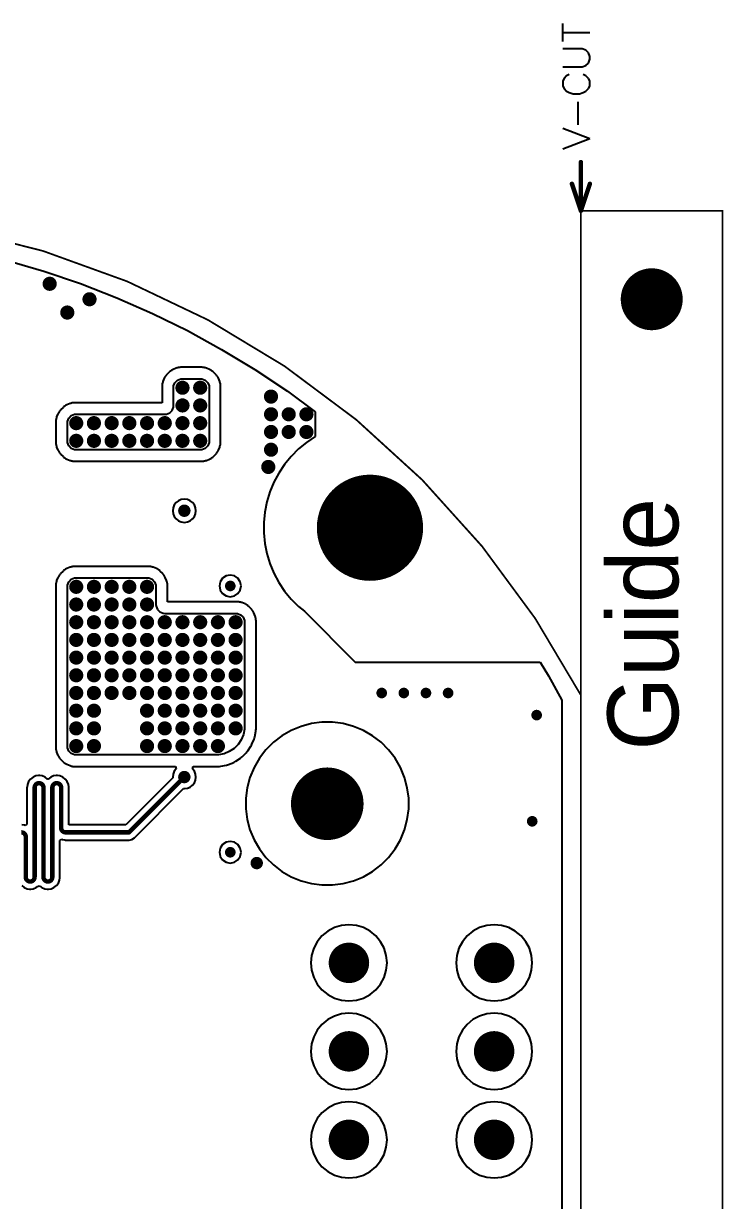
# Model space of a CAD drawing. Header units: millimetres. Extents: x 194 to 375, y 175 to 317.
# Drawn here: x 268 to 307.5, y 249.6 to 316.1 of the extents above; entities that cross this region are included whole.
import ezdxf

# ---------------------------------------------------------------- set-up
doc = ezdxf.new("R2010")
doc.units = ezdxf.units.MM
doc.layers.add('Mechanical20', color=56, linetype='Continuous')
doc.layers.add('MidLayer1', color=16, linetype='Continuous')

# ---------------------------------------------------------------- blocks, each defined once
blk = doc.blocks.new('DG271V_5_0_03P_58')
at = {"layer": 'MidLayer1', "const_width": 1.143}
for points in [[(-5.572, 4.1, 1), (-4.429, 4.1, 1)], [(-0.572, 4.1, 1), (0.571, 4.1, 1)], [(4.429, 4.1, 1), (5.572, 4.1, 1)], [(-5.572, -4.1, 1), (-4.429, -4.1, 1)], [(-0.572, -4.1, 1), (0.571, -4.1, 1)], [(4.429, -4.1, 1), (5.572, -4.1, 1)]]:
    blk.add_lwpolyline(points, format="xyb", close=True, dxfattribs=at)
blk = doc.blocks.new('SMTSOB_M3_2_BOT_B_160')
at = {"layer": 'MidLayer1', "const_width": 2.05}
blk.add_lwpolyline([(-1.025, 0.008, 1), (1.025, 0.008, 1)], format="xyb", close=True, dxfattribs=at)
blk = doc.blocks.new('MH_3_5MM_173')
at = {"layer": 'MidLayer1', "const_width": 3}
blk.add_lwpolyline([(-1.5, 0, 1), (1.5, 0, 1)], format="xyb", close=True, dxfattribs=at)

msp = doc.modelspace()

# ---------------------------------------------------------------- linework, layer by layer
at = {"layer": 'Mechanical20'}
for p, q in [((298.476, 315.066), (298.476, 316.081)), ((298.476, 315.574), (300, 315.574)), ((299.565, 314.645), (298.476, 314.645)), ((299.782, 314.572), (299.565, 314.645)), ((299.927, 314.427), (299.782, 314.572)), ((300, 314.21), (299.927, 314.427)), ((299.927, 313.847), (300, 314.064)), ((300, 314.064), (300, 314.21)), ((298.476, 313.629), (299.565, 313.629)), ((299.565, 313.629), (299.782, 313.702)), ((299.782, 313.702), (299.927, 313.847)), ((298.549, 312.983), (298.476, 312.838)), ((298.476, 312.838), (298.476, 312.548)), ((298.694, 313.128), (298.549, 312.983)), ((298.839, 313.201), (298.694, 313.128)), ((299.782, 313.128), (299.637, 313.201)), ((299.927, 312.983), (299.782, 313.128)), ((300, 312.838), (299.927, 312.983)), ((300, 312.548), (300, 312.838)), ((298.476, 312.548), (298.549, 312.403)), ((298.549, 312.403), (298.694, 312.258)), ((298.694, 312.258), (298.839, 312.185)), ((298.839, 312.185), (299.057, 312.113)), ((299.057, 312.113), (299.42, 312.113)), ((299.42, 312.113), (299.637, 312.185)), ((299.637, 312.185), (299.782, 312.258)), ((299.782, 312.258), (299.927, 312.403)), ((299.927, 312.403), (300, 312.548)), ((299.347, 310.357), (299.347, 311.663)), ((298.476, 310.161), (300, 309.58)), ((298.476, 309), (300, 309.58))]:
    msp.add_line(p, q, dxfattribs=at)
for points, const_width in [([(299.5, 307.25), (299.5, 308.25)], 0.254), ([(299.5, 305.5), (299.5, 307.25)], 0.254), ([(298.992, 307.024), (299.5, 305.5)], 0.254), ([(299.5, 305.5), (300.008, 307.024)], 0.254), ([(299.5, 206.5), (299.5, 305.5)], 0.1), ([(299.5, 305.5), (307.5, 305.5)], 0.1), ([(307.5, 206.5), (307.5, 305.5)], 0.1), ([(299.5, 229.875), (299.5, 278.125)], 0.1)]:
    msp.add_lwpolyline(points, dxfattribs=dict(at, const_width=const_width))
for points, const_width in [([(299.437, 308.25, 1), (299.564, 308.25, 1)], 0.127), ([(299.437, 307.25, 1), (299.564, 307.25, 1)], 0.127), ([(299.437, 307.25, 1), (299.564, 307.25, 1)], 0.127), ([(298.929, 307.024, 1), (299.056, 307.024, 1)], 0.127), ([(299.945, 307.024, 1), (300.072, 307.024, 1)], 0.127), ([(299.437, 305.5, 1), (299.564, 305.5, 1)], 0.127), ([(299.437, 305.5, 1), (299.564, 305.5, 1)], 0.127), ([(299.437, 305.5, 1), (299.564, 305.5, 1)], 0.127), ([(299.475, 305.5, 1), (299.525, 305.5, 1)], 0.05), ([(299.475, 305.5, 1), (299.525, 305.5, 1)], 0.05), ([(307.475, 305.5, 1), (307.525, 305.5, 1)], 0.05), ([(307.475, 305.5, 1), (307.525, 305.5, 1)], 0.05), ([(299.475, 278.125, 1), (299.525, 278.125, 1)], 0.05), ([(299.475, 278.125, 1), (299.525, 278.125, 1)], 0.05)]:
    msp.add_lwpolyline(points, format="xyb", close=True, dxfattribs=dict(at, const_width=const_width))
at = {"layer": 'Mechanical20', "const_width": 0.1}
msp.add_lwpolyline([(206.5, 273.9, -0.633005), (299.5, 278.125)], format="xyb", dxfattribs=at)
at = {"layer": 'MidLayer1'}
for p, q in [((267.051, 302.706), (269.163, 302.09)), ((269.163, 302.09), (271.246, 301.383)), ((271.246, 301.383), (273.296, 300.586)), ((273.296, 300.586), (275.31, 299.7)), ((275.31, 299.7), (277.283, 298.727)), ((277.283, 298.727), (279.212, 297.669)), ((279.212, 297.669), (281.093, 296.527)), ((276.731, 296.633), (276.691, 296.617)), ((276.773, 296.639), (276.731, 296.633)), ((276.815, 296.65), (276.773, 296.639)), ((276.858, 296.65), (276.815, 296.65)), ((276.901, 296.656), (276.858, 296.65)), ((278.099, 296.656), (276.901, 296.656)), ((278.142, 296.65), (278.099, 296.656)), ((278.185, 296.65), (278.142, 296.65)), ((278.227, 296.639), (278.185, 296.65)), ((278.269, 296.633), (278.227, 296.639)), ((278.309, 296.617), (278.269, 296.633)), ((275.97, 296.034), (275.894, 295.85)), ((275.992, 296.071), (275.97, 296.034)), ((276.008, 296.111), (275.992, 296.071)), ((276.034, 296.145), (276.008, 296.111)), ((276.056, 296.182), (276.034, 296.145)), ((276.086, 296.213), (276.056, 296.182)), ((276.113, 296.247), (276.086, 296.213)), ((276.253, 296.387), (276.113, 296.247)), ((276.287, 296.414), (276.253, 296.387)), ((276.318, 296.444), (276.287, 296.414)), ((276.355, 296.465), (276.318, 296.444)), ((276.389, 296.492), (276.355, 296.465)), ((276.429, 296.508), (276.389, 296.492)), ((276.466, 296.53), (276.429, 296.508)), ((276.65, 296.606), (276.466, 296.53)), ((276.691, 296.617), (276.65, 296.606)), ((276.717, 295.924), (276.901, 296)), ((276.901, 296), (277, 296)), ((277, 296), (277, 296)), ((277, 296), (278, 296)), ((278, 296), (278.099, 296)), ((278.099, 296), (278.283, 295.924)), ((278.35, 296.606), (278.309, 296.617)), ((278.534, 296.53), (278.35, 296.606)), ((278.571, 296.508), (278.534, 296.53)), ((278.611, 296.492), (278.571, 296.508)), ((278.645, 296.465), (278.611, 296.492)), ((278.682, 296.444), (278.645, 296.465)), ((278.713, 296.414), (278.682, 296.444)), ((278.747, 296.387), (278.713, 296.414)), ((278.887, 296.247), (278.747, 296.387)), ((278.914, 296.213), (278.887, 296.247)), ((278.944, 296.182), (278.914, 296.213)), ((278.965, 296.145), (278.944, 296.182)), ((278.992, 296.111), (278.965, 296.145)), ((279.008, 296.071), (278.992, 296.111)), ((279.03, 296.034), (279.008, 296.071)), ((279.106, 295.85), (279.03, 296.034)), ((281.093, 296.527), (282.922, 295.305)), ((275.85, 295.642), (275.844, 295.599)), ((275.844, 295.599), (275.844, 294.656)), ((275.861, 295.727), (275.85, 295.685)), ((275.85, 295.685), (275.85, 295.642)), ((275.867, 295.769), (275.861, 295.727)), ((275.883, 295.809), (275.867, 295.769)), ((275.894, 295.85), (275.883, 295.809)), ((276.5, 295.599), (276.576, 295.783)), ((276.5, 295.5), (276.5, 295.599)), ((276.5, 294.5), (276.5, 295.5)), ((276.576, 295.783), (276.717, 295.924)), ((278.283, 295.924), (278.424, 295.783)), ((278.424, 295.783), (278.5, 295.599)), ((278.5, 295.599), (278.5, 295.5)), ((278.5, 295.5), (278.5, 295.5)), ((278.5, 295.5), (278.5, 292.5)), ((279.117, 295.809), (279.106, 295.85)), ((279.133, 295.769), (279.117, 295.809)), ((279.139, 295.727), (279.133, 295.769)), ((279.15, 295.685), (279.139, 295.727)), ((279.15, 295.642), (279.15, 295.685)), ((279.156, 295.599), (279.15, 295.642)), ((279.156, 292.401), (279.156, 295.599)), ((282.922, 295.305), (284.5, 294.148)), ((270.731, 294.633), (270.691, 294.617)), ((270.773, 294.639), (270.731, 294.633)), ((270.815, 294.65), (270.773, 294.639)), ((270.858, 294.65), (270.815, 294.65)), ((270.901, 294.656), (270.858, 294.65)), ((275.844, 294.656), (270.901, 294.656)), ((269.97, 294.034), (269.894, 293.85)), ((269.992, 294.071), (269.97, 294.034)), ((270.008, 294.111), (269.992, 294.071)), ((270.034, 294.145), (270.008, 294.111)), ((270.056, 294.182), (270.034, 294.145)), ((270.086, 294.213), (270.056, 294.182)), ((270.113, 294.247), (270.086, 294.213)), ((270.253, 294.387), (270.113, 294.247)), ((270.287, 294.414), (270.253, 294.387)), ((270.318, 294.444), (270.287, 294.414)), ((270.355, 294.465), (270.318, 294.444)), ((270.389, 294.492), (270.355, 294.465)), ((270.429, 294.508), (270.389, 294.492)), ((270.466, 294.53), (270.429, 294.508)), ((270.65, 294.606), (270.466, 294.53)), ((270.691, 294.617), (270.65, 294.606)), ((270.717, 293.924), (270.901, 294)), ((270.901, 294), (271, 294)), ((271, 294), (271, 294)), ((271, 294), (276, 294)), ((276, 294), (276.098, 294.01)), ((276.098, 294.01), (276.278, 294.084)), ((276.278, 294.084), (276.416, 294.222)), ((276.416, 294.222), (276.49, 294.402)), ((276.49, 294.402), (276.5, 294.5)), ((276.5, 294.5), (276.5, 294.5)), ((284.5, 294.148), (284.5, 292.741)), ((269.85, 293.642), (269.844, 293.599)), ((269.844, 293.599), (269.844, 292.401)), ((269.861, 293.727), (269.85, 293.685)), ((269.85, 293.685), (269.85, 293.642)), ((269.867, 293.769), (269.861, 293.727)), ((269.883, 293.809), (269.867, 293.769)), ((269.894, 293.85), (269.883, 293.809)), ((270.5, 293.599), (270.576, 293.783)), ((270.5, 293.5), (270.5, 293.599)), ((270.5, 292.5), (270.5, 293.5)), ((270.576, 293.783), (270.717, 293.924)), ((284.5, 292.741), (284.009, 292.413)), ((284.5, 292.741), (284.5, 292.741)), ((269.844, 292.401), (269.85, 292.358)), ((269.85, 292.358), (269.85, 292.315)), ((269.85, 292.315), (269.861, 292.273)), ((269.861, 292.273), (269.867, 292.231)), ((269.867, 292.231), (269.883, 292.191)), ((269.883, 292.191), (269.894, 292.15)), ((269.894, 292.15), (269.97, 291.966)), ((270.5, 292.401), (270.5, 292.5)), ((270.5, 292.5), (270.5, 292.5)), ((270.576, 292.217), (270.5, 292.401)), ((270.717, 292.076), (270.576, 292.217)), ((270.901, 292), (270.717, 292.076)), ((271, 292), (270.901, 292)), ((278, 292), (271, 292)), ((278.099, 292), (278, 292)), ((278, 292), (278, 292)), ((278.283, 292.076), (278.099, 292)), ((278.424, 292.217), (278.283, 292.076)), ((278.5, 292.401), (278.424, 292.217)), ((278.5, 292.5), (278.5, 292.401)), ((279.03, 291.966), (279.106, 292.15)), ((279.106, 292.15), (279.117, 292.191)), ((279.117, 292.191), (279.133, 292.231)), ((279.133, 292.231), (279.139, 292.273)), ((279.139, 292.273), (279.15, 292.315)), ((279.15, 292.358), (279.156, 292.401)), ((279.15, 292.315), (279.15, 292.358)), ((283.554, 292.039), (283.137, 291.622)), ((284.009, 292.413), (283.554, 292.039)), ((269.97, 291.966), (269.992, 291.929)), ((269.992, 291.929), (270.008, 291.889)), ((270.008, 291.889), (270.034, 291.855)), ((270.034, 291.855), (270.056, 291.818)), ((270.056, 291.818), (270.086, 291.787)), ((270.086, 291.787), (270.113, 291.753)), ((270.113, 291.753), (270.253, 291.613)), ((270.253, 291.613), (270.287, 291.586)), ((270.287, 291.586), (270.318, 291.556)), ((270.318, 291.556), (270.355, 291.534)), ((270.355, 291.534), (270.389, 291.508)), ((270.389, 291.508), (270.429, 291.492)), ((270.429, 291.492), (270.466, 291.47)), ((270.466, 291.47), (270.65, 291.394)), ((270.65, 291.394), (270.691, 291.383)), ((270.691, 291.383), (270.731, 291.367)), ((270.731, 291.367), (270.773, 291.361)), ((270.773, 291.361), (270.815, 291.35)), ((270.815, 291.35), (270.858, 291.35)), ((270.858, 291.35), (270.901, 291.344)), ((270.901, 291.344), (278.099, 291.344)), ((278.099, 291.344), (278.142, 291.35)), ((278.142, 291.35), (278.185, 291.35)), ((278.185, 291.35), (278.227, 291.361)), ((278.227, 291.361), (278.269, 291.367)), ((278.269, 291.367), (278.309, 291.383)), ((278.309, 291.383), (278.35, 291.394)), ((278.35, 291.394), (278.534, 291.47)), ((278.534, 291.47), (278.571, 291.492)), ((278.571, 291.492), (278.611, 291.508)), ((278.611, 291.508), (278.645, 291.534)), ((278.645, 291.534), (278.682, 291.556)), ((278.682, 291.556), (278.713, 291.586)), ((278.713, 291.586), (278.747, 291.613)), ((278.747, 291.613), (278.887, 291.753)), ((278.887, 291.753), (278.914, 291.787)), ((278.914, 291.787), (278.944, 291.818)), ((278.944, 291.818), (278.965, 291.855)), ((278.965, 291.855), (278.992, 291.889)), ((278.992, 291.889), (279.008, 291.929)), ((279.008, 291.929), (279.03, 291.966)), ((283.137, 291.622), (282.763, 291.167)), ((282.435, 290.676), (282.158, 290.156)), ((282.763, 291.167), (282.435, 290.676)), ((282.158, 290.156), (281.932, 289.612)), ((281.932, 289.612), (281.761, 289.048)), ((276.472, 288.72), (276.449, 288.55)), ((276.537, 288.878), (276.472, 288.72)), ((276.641, 289.014), (276.537, 288.878)), ((276.777, 289.118), (276.641, 289.014)), ((276.935, 289.183), (276.777, 289.118)), ((277.105, 289.206), (276.935, 289.183)), ((277.275, 289.183), (277.105, 289.206)), ((277.433, 289.118), (277.275, 289.183)), ((277.569, 289.014), (277.433, 289.118)), ((277.673, 288.878), (277.569, 289.014)), ((277.738, 288.72), (277.673, 288.878)), ((277.761, 288.55), (277.738, 288.72)), ((281.761, 289.048), (281.646, 288.469)), ((276.449, 288.55), (276.472, 288.38)), ((276.472, 288.38), (276.537, 288.222)), ((276.537, 288.222), (276.641, 288.086)), ((276.641, 288.086), (276.777, 287.982)), ((276.777, 287.982), (276.935, 287.917)), ((277.275, 287.917), (277.433, 287.982)), ((277.433, 287.982), (277.569, 288.086)), ((277.569, 288.086), (277.673, 288.222)), ((277.673, 288.222), (277.738, 288.38)), ((277.738, 288.38), (277.761, 288.55)), ((281.646, 288.469), (281.588, 287.883)), ((276.935, 287.917), (277.105, 287.894)), ((277.105, 287.894), (277.275, 287.917)), ((281.588, 287.883), (281.588, 287.293)), ((281.588, 287.293), (281.646, 286.707)), ((281.646, 286.707), (281.761, 286.128)), ((281.761, 286.128), (281.932, 285.564)), ((270.65, 285.356), (270.466, 285.28)), ((270.691, 285.367), (270.65, 285.356)), ((270.731, 285.383), (270.691, 285.367)), ((270.773, 285.389), (270.731, 285.383)), ((270.815, 285.4), (270.773, 285.389)), ((270.858, 285.4), (270.815, 285.4)), ((270.901, 285.406), (270.858, 285.4)), ((271, 285.406), (270.901, 285.406)), ((275, 285.406), (271, 285.406)), ((271, 285.406), (271, 285.406)), ((275.099, 285.406), (275, 285.406)), ((275.142, 285.4), (275.099, 285.406)), ((275.185, 285.4), (275.142, 285.4)), ((275.227, 285.389), (275.185, 285.4)), ((275.269, 285.383), (275.227, 285.389)), ((275.309, 285.367), (275.269, 285.383)), ((275.35, 285.356), (275.309, 285.367)), ((275.534, 285.28), (275.35, 285.356)), ((281.932, 285.564), (282.158, 285.02)), ((269.97, 284.784), (269.894, 284.6)), ((269.992, 284.821), (269.97, 284.784)), ((270.008, 284.861), (269.992, 284.821)), ((270.034, 284.895), (270.008, 284.861)), ((270.056, 284.932), (270.034, 284.895)), ((270.086, 284.963), (270.056, 284.932)), ((270.113, 284.997), (270.086, 284.963)), ((270.253, 285.137), (270.113, 284.997)), ((270.287, 285.164), (270.253, 285.137)), ((270.318, 285.194), (270.287, 285.164)), ((270.355, 285.215), (270.318, 285.194)), ((270.389, 285.242), (270.355, 285.215)), ((270.429, 285.258), (270.389, 285.242)), ((270.466, 285.28), (270.429, 285.258)), ((270.576, 284.533), (270.717, 284.674)), ((270.717, 284.674), (270.901, 284.75)), ((270.901, 284.75), (271, 284.75)), ((271, 284.75), (271, 284.75)), ((271, 284.75), (275, 284.75)), ((275, 284.75), (275.099, 284.75)), ((275.099, 284.75), (275.283, 284.674)), ((275.283, 284.674), (275.424, 284.533)), ((275.571, 285.258), (275.534, 285.28)), ((275.611, 285.242), (275.571, 285.258)), ((275.645, 285.215), (275.611, 285.242)), ((275.682, 285.194), (275.645, 285.215)), ((275.713, 285.164), (275.682, 285.194)), ((275.747, 285.137), (275.713, 285.164)), ((275.887, 284.997), (275.747, 285.137)), ((275.914, 284.963), (275.887, 284.997)), ((275.944, 284.932), (275.914, 284.963)), ((275.965, 284.895), (275.944, 284.932)), ((275.992, 284.861), (275.965, 284.895)), ((276.008, 284.821), (275.992, 284.861)), ((276.03, 284.784), (276.008, 284.821)), ((276.106, 284.6), (276.03, 284.784)), ((279.267, 284.733), (279.135, 284.534)), ((279.466, 284.865), (279.267, 284.733)), ((279.7, 284.912), (279.466, 284.865)), ((279.934, 284.865), (279.7, 284.912)), ((280.133, 284.733), (279.934, 284.865)), ((280.265, 284.534), (280.133, 284.733)), ((282.158, 285.02), (282.435, 284.5)), ((269.85, 284.392), (269.844, 284.349)), ((269.844, 284.349), (269.844, 284.25)), ((269.844, 284.25), (269.844, 275.25)), ((269.861, 284.477), (269.85, 284.435)), ((269.85, 284.435), (269.85, 284.392)), ((269.867, 284.519), (269.861, 284.477)), ((269.883, 284.559), (269.867, 284.519)), ((269.894, 284.6), (269.883, 284.559)), ((270.5, 284.349), (270.576, 284.533)), ((270.5, 284.25), (270.5, 284.349)), ((270.5, 275.25), (270.5, 284.25)), ((275.424, 284.533), (275.5, 284.349)), ((275.5, 284.349), (275.5, 284.25)), ((275.5, 284.25), (275.5, 284.25)), ((275.5, 284.25), (275.5, 283.25)), ((276.117, 284.559), (276.106, 284.6)), ((276.133, 284.519), (276.117, 284.559)), ((276.139, 284.477), (276.133, 284.519)), ((276.15, 284.435), (276.139, 284.477)), ((276.15, 284.392), (276.15, 284.435)), ((276.156, 284.349), (276.15, 284.392)), ((276.156, 284.25), (276.156, 284.349)), ((276.156, 283.406), (276.156, 284.25)), ((276.156, 284.25), (276.156, 284.25)), ((279.135, 284.534), (279.088, 284.3)), ((279.088, 284.3), (279.135, 284.066)), ((279.135, 284.066), (279.267, 283.867)), ((280.133, 283.867), (280.265, 284.066)), ((280.312, 284.3), (280.265, 284.534)), ((280.265, 284.066), (280.312, 284.3)), ((282.435, 284.5), (282.763, 284.009)), ((282.763, 284.009), (283.137, 283.554)), ((280, 283.406), (276.156, 283.406)), ((279.267, 283.867), (279.466, 283.735)), ((279.466, 283.735), (279.7, 283.688)), ((279.7, 283.688), (279.934, 283.735)), ((279.934, 283.735), (280.133, 283.867)), ((280.099, 283.406), (280, 283.406)), ((280.142, 283.4), (280.099, 283.406)), ((280.185, 283.4), (280.142, 283.4)), ((280.227, 283.389), (280.185, 283.4)), ((280.269, 283.383), (280.227, 283.389)), ((280.309, 283.367), (280.269, 283.383)), ((280.35, 283.356), (280.309, 283.367)), ((280.534, 283.28), (280.35, 283.356)), ((283.137, 283.554), (283.554, 283.137)), ((275.5, 283.25), (275.51, 283.152)), ((275.51, 283.152), (275.584, 282.972)), ((275.584, 282.972), (275.722, 282.834)), ((275.722, 282.834), (275.902, 282.76)), ((275.902, 282.76), (276, 282.75)), ((276, 282.75), (276, 282.75)), ((276, 282.75), (280, 282.75)), ((280, 282.75), (280.099, 282.75)), ((280.099, 282.75), (280.283, 282.674)), ((280.283, 282.674), (280.424, 282.533)), ((280.571, 283.258), (280.534, 283.28)), ((280.611, 283.242), (280.571, 283.258)), ((280.645, 283.215), (280.611, 283.242)), ((280.682, 283.194), (280.645, 283.215)), ((280.713, 283.164), (280.682, 283.194)), ((280.747, 283.137), (280.713, 283.164)), ((280.887, 282.997), (280.747, 283.137)), ((280.914, 282.963), (280.887, 282.997)), ((280.944, 282.932), (280.914, 282.963)), ((280.965, 282.895), (280.944, 282.932)), ((280.992, 282.861), (280.965, 282.895)), ((281.008, 282.821), (280.992, 282.861)), ((281.03, 282.784), (281.008, 282.821)), ((281.106, 282.6), (281.03, 282.784)), ((283.554, 283.137), (283.885, 282.865)), ((283.885, 282.865), (286.75, 280)), ((280.424, 282.533), (280.5, 282.349)), ((280.5, 282.349), (280.5, 282.25)), ((280.5, 282.25), (280.5, 282.25)), ((280.5, 282.25), (280.5, 276.375)), ((281.117, 282.559), (281.106, 282.6)), ((281.133, 282.519), (281.117, 282.559)), ((281.139, 282.477), (281.133, 282.519)), ((281.15, 282.435), (281.139, 282.477)), ((281.15, 282.392), (281.15, 282.435)), ((281.156, 282.349), (281.15, 282.392)), ((281.156, 282.25), (281.156, 282.349)), ((281.156, 276.375), (281.156, 282.25)), ((281.156, 282.25), (281.156, 282.25)), ((286.75, 280), (297.191, 280)), ((297.191, 280), (297.669, 279.212)), ((297.669, 279.212), (298.416, 277.851)), ((298.416, 277.851), (298.416, 230.149)), ((280.5, 276.215), (280.438, 275.901)), ((280.5, 276.375), (280.5, 276.215)), ((281.081, 275.773), (281.143, 276.087)), ((281.143, 276.087), (281.147, 276.151)), ((281.147, 276.151), (281.156, 276.215)), ((281.156, 276.215), (281.156, 276.375)), ((283.138, 276.135), (282.616, 275.833)), ((283.695, 276.365), (283.138, 276.135)), ((284.278, 276.521), (283.695, 276.365)), ((284.875, 276.6), (284.278, 276.521)), ((285.478, 276.6), (284.875, 276.6)), ((286.076, 276.521), (285.478, 276.6)), ((286.659, 276.365), (286.076, 276.521)), ((287.216, 276.135), (286.659, 276.365)), ((287.738, 275.833), (287.216, 276.135)), ((280.315, 275.605), (280.137, 275.339)), ((280.438, 275.901), (280.315, 275.605)), ((280.889, 275.299), (280.921, 275.354)), ((280.921, 275.354), (281.043, 275.65)), ((281.043, 275.65), (281.06, 275.712)), ((281.06, 275.712), (281.081, 275.773)), ((282.137, 275.466), (281.711, 275.04)), ((282.616, 275.833), (282.137, 275.466)), ((288.216, 275.466), (287.738, 275.833)), ((288.643, 275.04), (288.216, 275.466)), ((269.844, 275.25), (269.844, 275.25)), ((269.844, 275.25), (269.844, 275.151)), ((269.844, 275.151), (269.85, 275.108)), ((269.85, 275.108), (269.85, 275.065)), ((269.85, 275.065), (269.861, 275.023)), ((269.861, 275.023), (269.867, 274.981)), ((269.867, 274.981), (269.883, 274.941)), ((269.883, 274.941), (269.894, 274.9)), ((269.894, 274.9), (269.97, 274.716)), ((269.97, 274.716), (269.992, 274.679)), ((270.5, 275.151), (270.5, 275.25)), ((270.5, 275.25), (270.5, 275.25)), ((270.576, 274.967), (270.5, 275.151)), ((270.717, 274.826), (270.576, 274.967)), ((270.901, 274.75), (270.717, 274.826)), ((271, 274.75), (270.901, 274.75)), ((278.875, 274.75), (271, 274.75)), ((279.035, 274.75), (278.875, 274.75)), ((278.875, 274.75), (278.875, 274.75)), ((279.349, 274.812), (279.035, 274.75)), ((279.645, 274.935), (279.349, 274.812)), ((279.911, 275.113), (279.645, 274.935)), ((280.137, 275.339), (279.911, 275.113)), ((280.374, 274.649), (280.601, 274.876)), ((280.601, 274.876), (280.64, 274.927)), ((280.64, 274.927), (280.682, 274.975)), ((280.682, 274.975), (280.86, 275.241)), ((280.86, 275.241), (280.889, 275.299)), ((281.711, 275.04), (281.344, 274.561)), ((289.01, 274.561), (288.643, 275.04)), ((269.992, 274.679), (270.008, 274.639)), ((270.008, 274.639), (270.034, 274.605)), ((270.034, 274.605), (270.056, 274.568)), ((270.056, 274.568), (270.086, 274.537)), ((270.086, 274.537), (270.113, 274.503)), ((270.113, 274.503), (270.253, 274.363)), ((270.253, 274.363), (270.287, 274.336)), ((270.287, 274.336), (270.318, 274.306)), ((270.318, 274.306), (270.355, 274.285)), ((270.355, 274.285), (270.389, 274.258)), ((270.389, 274.258), (270.429, 274.242)), ((270.429, 274.242), (270.466, 274.22)), ((270.466, 274.22), (270.65, 274.144)), ((270.65, 274.144), (270.691, 274.133)), ((270.691, 274.133), (270.731, 274.117)), ((270.731, 274.117), (270.773, 274.111)), ((270.773, 274.111), (270.815, 274.1)), ((270.815, 274.1), (270.858, 274.1)), ((270.858, 274.1), (270.901, 274.094)), ((270.901, 274.094), (271, 274.094)), ((271, 274.094), (276.603, 274.094)), ((276.603, 274.094), (276.646, 273.967)), ((277.564, 273.967), (277.607, 274.094)), ((277.607, 274.094), (278.875, 274.094)), ((278.875, 274.094), (278.875, 274.094)), ((278.875, 274.094), (279.035, 274.094)), ((279.035, 274.094), (279.099, 274.103)), ((279.099, 274.103), (279.163, 274.107)), ((279.163, 274.107), (279.477, 274.169)), ((279.477, 274.169), (279.538, 274.19)), ((279.538, 274.19), (279.6, 274.207)), ((279.6, 274.207), (279.896, 274.329)), ((279.896, 274.329), (279.951, 274.361)), ((279.951, 274.361), (280.009, 274.39)), ((280.009, 274.39), (280.275, 274.568)), ((280.275, 274.568), (280.323, 274.61)), ((280.323, 274.61), (280.374, 274.649)), ((281.042, 274.039), (280.812, 273.482)), ((281.344, 274.561), (281.042, 274.039)), ((289.311, 274.039), (289.01, 274.561)), ((289.542, 273.482), (289.311, 274.039)), ((268.419, 273.385), (268.31, 273.244)), ((268.56, 273.493), (268.419, 273.385)), ((268.724, 273.561), (268.56, 273.493)), ((268.863, 273.579), (268.724, 273.561)), ((268.9, 273.587), (268.863, 273.579)), ((268.937, 273.579), (268.9, 273.587)), ((269.076, 273.561), (268.937, 273.579)), ((269.24, 273.493), (269.076, 273.561)), ((269.381, 273.385), (269.24, 273.493)), ((269.419, 273.385), (269.381, 273.385)), ((269.56, 273.493), (269.419, 273.385)), ((269.724, 273.561), (269.56, 273.493)), ((269.863, 273.579), (269.724, 273.561)), ((269.9, 273.587), (269.863, 273.579)), ((269.937, 273.579), (269.9, 273.587)), ((270.076, 273.561), (269.937, 273.579)), ((270.24, 273.493), (270.076, 273.561)), ((270.381, 273.385), (270.24, 273.493)), ((270.49, 273.244), (270.381, 273.385)), ((276.454, 273.462), (273.801, 270.808)), ((276.472, 273.67), (276.449, 273.5)), ((276.449, 273.5), (276.454, 273.462)), ((276.537, 273.828), (276.472, 273.67)), ((276.641, 273.964), (276.537, 273.828)), ((276.646, 273.967), (276.641, 273.964)), ((277.569, 273.964), (277.564, 273.967)), ((277.673, 273.828), (277.569, 273.964)), ((277.738, 273.67), (277.673, 273.828)), ((277.761, 273.5), (277.738, 273.67)), ((277.738, 273.33), (277.761, 273.5)), ((280.812, 273.482), (280.656, 272.899)), ((289.698, 272.899), (289.542, 273.482)), ((268.224, 272.941), (268.217, 272.904)), ((268.217, 272.904), (268.217, 270.839)), ((268.242, 273.08), (268.224, 272.941)), ((268.31, 273.244), (268.242, 273.08)), ((270.558, 273.08), (270.49, 273.244)), ((270.576, 272.941), (270.558, 273.08)), ((270.583, 272.904), (270.576, 272.941)), ((270.583, 270.808), (270.583, 272.904)), ((274.286, 270.069), (277.067, 272.849)), ((277.067, 272.849), (277.105, 272.844)), ((277.105, 272.844), (277.275, 272.867)), ((277.275, 272.867), (277.433, 272.932)), ((277.433, 272.932), (277.569, 273.036)), ((277.569, 273.036), (277.673, 273.172)), ((277.673, 273.172), (277.738, 273.33)), ((280.656, 272.899), (280.577, 272.302)), ((289.777, 272.302), (289.698, 272.899)), ((280.577, 272.302), (280.577, 271.699)), ((289.777, 271.699), (289.777, 272.302)), ((280.577, 271.699), (280.656, 271.101)), ((289.698, 271.101), (289.777, 271.699)), ((268.076, 270.783), (267.937, 270.801)), ((268.111, 270.768), (268.076, 270.783)), ((268.217, 270.839), (268.111, 270.768)), ((273.801, 270.808), (270.583, 270.808)), ((280.656, 271.101), (280.812, 270.518)), ((289.542, 270.518), (289.698, 271.101)), ((274.146, 269.975), (274.286, 270.069)), ((280.812, 270.518), (281.042, 269.961)), ((289.311, 269.961), (289.542, 270.518)), ((270.083, 269.911), (270.189, 269.982)), ((270.083, 267.846), (270.083, 269.911)), ((270.189, 269.982), (270.224, 269.967)), ((270.224, 269.967), (270.363, 269.949)), ((270.363, 269.949), (270.4, 269.942)), ((270.4, 269.942), (273.98, 269.942)), ((273.98, 269.942), (274.146, 269.975)), ((279.135, 269.484), (279.088, 269.25)), ((279.267, 269.683), (279.135, 269.484)), ((279.466, 269.815), (279.267, 269.683)), ((279.7, 269.862), (279.466, 269.815)), ((279.934, 269.815), (279.7, 269.862)), ((280.133, 269.683), (279.934, 269.815)), ((280.265, 269.484), (280.133, 269.683)), ((280.312, 269.25), (280.265, 269.484)), ((281.042, 269.961), (281.344, 269.439)), ((281.344, 269.439), (281.711, 268.961)), ((288.643, 268.961), (289.01, 269.439)), ((289.01, 269.439), (289.311, 269.961)), ((279.088, 269.25), (279.135, 269.016)), ((279.135, 269.016), (279.267, 268.817)), ((279.267, 268.817), (279.466, 268.685)), ((279.934, 268.685), (280.133, 268.817)), ((280.133, 268.817), (280.265, 269.016)), ((280.265, 269.016), (280.312, 269.25)), ((281.711, 268.961), (282.137, 268.534)), ((288.216, 268.534), (288.643, 268.961)), ((279.466, 268.685), (279.7, 268.638)), ((279.7, 268.638), (279.934, 268.685)), ((282.137, 268.534), (282.616, 268.167)), ((282.616, 268.167), (283.138, 267.866)), ((287.216, 267.866), (287.738, 268.167)), ((287.738, 268.167), (288.216, 268.534)), ((267.919, 267.365), (268.06, 267.257)), ((269.74, 267.257), (269.881, 267.365)), ((269.881, 267.365), (269.99, 267.506)), ((269.99, 267.506), (270.058, 267.67)), ((270.058, 267.67), (270.076, 267.809)), ((270.076, 267.809), (270.083, 267.846)), ((283.138, 267.866), (283.695, 267.635)), ((283.695, 267.635), (284.278, 267.479)), ((284.278, 267.479), (284.875, 267.4)), ((284.875, 267.4), (285.478, 267.4)), ((285.478, 267.4), (286.076, 267.479)), ((286.076, 267.479), (286.659, 267.635)), ((286.659, 267.635), (287.216, 267.866)), ((268.06, 267.257), (268.224, 267.189)), ((268.224, 267.189), (268.363, 267.171)), ((268.363, 267.171), (268.4, 267.163)), ((268.4, 267.163), (268.437, 267.171)), ((268.437, 267.171), (268.576, 267.189)), ((268.576, 267.189), (268.74, 267.257)), ((268.74, 267.257), (268.804, 267.306)), ((268.804, 267.306), (268.9, 267.355)), ((268.9, 267.355), (268.996, 267.306)), ((268.996, 267.306), (269.06, 267.257)), ((269.06, 267.257), (269.224, 267.189)), ((269.224, 267.189), (269.363, 267.171)), ((269.363, 267.171), (269.4, 267.163)), ((269.4, 267.163), (269.437, 267.171)), ((269.437, 267.171), (269.576, 267.189)), ((269.576, 267.189), (269.74, 267.257)), ((285.204, 264.79), (284.877, 264.523)), ((285.576, 264.989), (285.204, 264.79)), ((285.98, 265.112), (285.576, 264.989)), ((286.4, 265.153), (285.98, 265.112)), ((286.82, 265.112), (286.4, 265.153)), ((287.224, 264.989), (286.82, 265.112)), ((287.596, 264.79), (287.224, 264.989)), ((287.923, 264.523), (287.596, 264.79)), ((293.404, 264.79), (293.077, 264.523)), ((293.776, 264.989), (293.404, 264.79)), ((294.18, 265.112), (293.776, 264.989)), ((294.6, 265.153), (294.18, 265.112)), ((295.02, 265.112), (294.6, 265.153)), ((295.424, 264.989), (295.02, 265.112)), ((295.796, 264.79), (295.424, 264.989)), ((296.123, 264.523), (295.796, 264.79)), ((284.61, 264.196), (284.411, 263.824)), ((284.877, 264.523), (284.61, 264.196)), ((288.19, 264.196), (287.923, 264.523)), ((288.389, 263.824), (288.19, 264.196)), ((292.81, 264.196), (292.611, 263.824)), ((293.077, 264.523), (292.81, 264.196)), ((296.39, 264.196), (296.123, 264.523)), ((296.589, 263.824), (296.39, 264.196)), ((284.288, 263.42), (284.247, 263)), ((284.411, 263.824), (284.288, 263.42)), ((288.512, 263.42), (288.389, 263.824)), ((288.553, 263), (288.512, 263.42)), ((292.488, 263.42), (292.447, 263)), ((292.611, 263.824), (292.488, 263.42)), ((296.712, 263.42), (296.589, 263.824)), ((296.753, 263), (296.712, 263.42)), ((284.247, 263), (284.288, 262.58)), ((288.512, 262.58), (288.553, 263)), ((292.447, 263), (292.488, 262.58)), ((296.712, 262.58), (296.753, 263)), ((284.288, 262.58), (284.411, 262.176)), ((284.411, 262.176), (284.61, 261.804)), ((288.19, 261.804), (288.389, 262.176)), ((288.389, 262.176), (288.512, 262.58)), ((292.488, 262.58), (292.611, 262.176)), ((292.611, 262.176), (292.81, 261.804)), ((296.39, 261.804), (296.589, 262.176)), ((296.589, 262.176), (296.712, 262.58)), ((284.61, 261.804), (284.877, 261.477)), ((284.877, 261.477), (285.204, 261.21)), ((287.596, 261.21), (287.923, 261.477)), ((287.923, 261.477), (288.19, 261.804)), ((292.81, 261.804), (293.077, 261.477)), ((293.077, 261.477), (293.404, 261.21)), ((295.796, 261.21), (296.123, 261.477)), ((296.123, 261.477), (296.39, 261.804)), ((285.204, 261.21), (285.576, 261.011)), ((285.576, 261.011), (285.98, 260.888)), ((285.98, 260.888), (286.4, 260.847)), ((286.4, 260.847), (286.82, 260.888)), ((286.82, 260.888), (287.224, 261.011)), ((287.224, 261.011), (287.596, 261.21)), ((293.404, 261.21), (293.776, 261.011)), ((293.776, 261.011), (294.18, 260.888)), ((294.18, 260.888), (294.6, 260.847)), ((294.6, 260.847), (295.02, 260.888)), ((295.02, 260.888), (295.424, 261.011)), ((295.424, 261.011), (295.796, 261.21)), ((285.98, 260.112), (285.576, 259.989)), ((286.4, 260.153), (285.98, 260.112)), ((286.82, 260.112), (286.4, 260.153)), ((287.224, 259.989), (286.82, 260.112)), ((294.18, 260.112), (293.776, 259.989)), ((294.6, 260.153), (294.18, 260.112)), ((295.02, 260.112), (294.6, 260.153)), ((295.424, 259.989), (295.02, 260.112)), ((284.877, 259.523), (284.61, 259.196)), ((285.204, 259.79), (284.877, 259.523)), ((285.576, 259.989), (285.204, 259.79)), ((287.596, 259.79), (287.224, 259.989)), ((287.923, 259.523), (287.596, 259.79)), ((288.19, 259.196), (287.923, 259.523)), ((293.077, 259.523), (292.81, 259.196)), ((293.404, 259.79), (293.077, 259.523)), ((293.776, 259.989), (293.404, 259.79)), ((295.796, 259.79), (295.424, 259.989)), ((296.123, 259.523), (295.796, 259.79)), ((296.39, 259.196), (296.123, 259.523)), ((284.411, 258.824), (284.288, 258.42)), ((284.61, 259.196), (284.411, 258.824)), ((288.389, 258.824), (288.19, 259.196)), ((288.512, 258.42), (288.389, 258.824)), ((292.611, 258.824), (292.488, 258.42)), ((292.81, 259.196), (292.611, 258.824)), ((296.589, 258.824), (296.39, 259.196)), ((296.712, 258.42), (296.589, 258.824)), ((284.288, 258.42), (284.247, 258)), ((288.553, 258), (288.512, 258.42)), ((292.488, 258.42), (292.447, 258)), ((296.753, 258), (296.712, 258.42)), ((284.247, 258), (284.288, 257.58)), ((284.288, 257.58), (284.411, 257.176)), ((288.389, 257.176), (288.512, 257.58)), ((288.512, 257.58), (288.553, 258)), ((292.447, 258), (292.488, 257.58)), ((292.488, 257.58), (292.611, 257.176)), ((296.589, 257.176), (296.712, 257.58)), ((296.712, 257.58), (296.753, 258)), ((284.411, 257.176), (284.61, 256.804)), ((284.61, 256.804), (284.877, 256.477)), ((287.923, 256.477), (288.19, 256.804)), ((288.19, 256.804), (288.389, 257.176)), ((292.611, 257.176), (292.81, 256.804)), ((292.81, 256.804), (293.077, 256.477)), ((296.123, 256.477), (296.39, 256.804)), ((296.39, 256.804), (296.589, 257.176)), ((284.877, 256.477), (285.204, 256.21)), ((285.204, 256.21), (285.576, 256.011)), ((287.224, 256.011), (287.596, 256.21)), ((287.596, 256.21), (287.923, 256.477)), ((293.077, 256.477), (293.404, 256.21)), ((293.404, 256.21), (293.776, 256.011)), ((295.424, 256.011), (295.796, 256.21)), ((295.796, 256.21), (296.123, 256.477)), ((285.576, 256.011), (285.98, 255.888)), ((285.98, 255.888), (286.4, 255.847)), ((286.4, 255.847), (286.82, 255.888)), ((286.82, 255.888), (287.224, 256.011)), ((293.776, 256.011), (294.18, 255.888)), ((294.18, 255.888), (294.6, 255.847)), ((294.6, 255.847), (295.02, 255.888)), ((295.02, 255.888), (295.424, 256.011)), ((285.204, 254.79), (284.877, 254.523)), ((285.576, 254.989), (285.204, 254.79)), ((285.98, 255.112), (285.576, 254.989)), ((286.4, 255.153), (285.98, 255.112)), ((286.82, 255.112), (286.4, 255.153)), ((287.224, 254.989), (286.82, 255.112)), ((287.596, 254.79), (287.224, 254.989)), ((287.923, 254.523), (287.596, 254.79)), ((293.404, 254.79), (293.077, 254.523)), ((293.776, 254.989), (293.404, 254.79)), ((294.18, 255.112), (293.776, 254.989)), ((294.6, 255.153), (294.18, 255.112)), ((295.02, 255.112), (294.6, 255.153)), ((295.424, 254.989), (295.02, 255.112)), ((295.796, 254.79), (295.424, 254.989)), ((296.123, 254.523), (295.796, 254.79)), ((284.61, 254.196), (284.411, 253.824)), ((284.877, 254.523), (284.61, 254.196)), ((288.19, 254.196), (287.923, 254.523)), ((288.389, 253.824), (288.19, 254.196)), ((292.81, 254.196), (292.611, 253.824)), ((293.077, 254.523), (292.81, 254.196)), ((296.39, 254.196), (296.123, 254.523)), ((296.589, 253.824), (296.39, 254.196)), ((284.288, 253.42), (284.247, 253)), ((284.411, 253.824), (284.288, 253.42)), ((288.512, 253.42), (288.389, 253.824)), ((288.553, 253), (288.512, 253.42)), ((292.488, 253.42), (292.447, 253)), ((292.611, 253.824), (292.488, 253.42)), ((296.712, 253.42), (296.589, 253.824)), ((296.753, 253), (296.712, 253.42)), ((284.247, 253), (284.288, 252.58)), ((288.512, 252.58), (288.553, 253)), ((292.447, 253), (292.488, 252.58)), ((296.712, 252.58), (296.753, 253)), ((284.288, 252.58), (284.411, 252.176)), ((284.411, 252.176), (284.61, 251.804)), ((288.19, 251.804), (288.389, 252.176)), ((288.389, 252.176), (288.512, 252.58)), ((292.488, 252.58), (292.611, 252.176)), ((292.611, 252.176), (292.81, 251.804)), ((296.39, 251.804), (296.589, 252.176)), ((296.589, 252.176), (296.712, 252.58)), ((284.61, 251.804), (284.877, 251.477)), ((284.877, 251.477), (285.204, 251.21)), ((287.596, 251.21), (287.923, 251.477)), ((287.923, 251.477), (288.19, 251.804)), ((292.81, 251.804), (293.077, 251.477)), ((293.077, 251.477), (293.404, 251.21)), ((295.796, 251.21), (296.123, 251.477)), ((296.123, 251.477), (296.39, 251.804)), ((285.204, 251.21), (285.576, 251.011)), ((285.576, 251.011), (285.98, 250.888)), ((285.98, 250.888), (286.4, 250.847)), ((286.4, 250.847), (286.82, 250.888)), ((286.82, 250.888), (287.224, 251.011)), ((287.224, 251.011), (287.596, 251.21)), ((293.404, 251.21), (293.776, 251.011)), ((293.776, 251.011), (294.18, 250.888)), ((294.18, 250.888), (294.6, 250.847)), ((294.6, 250.847), (295.02, 250.888)), ((295.02, 250.888), (295.424, 251.011)), ((295.424, 251.011), (295.796, 251.21))]:
    msp.add_line(p, q, dxfattribs=at)
for points, const_width in [([(302.625, 300.5, 1), (304.375, 300.5, 1)], 1.75), ([(269.3, 301.375, 1), (269.7, 301.375, 1)], 0.4), ([(271.55, 300.5, 1), (271.95, 300.5, 1)], 0.4), ([(270.295, 299.75, 1), (270.695, 299.75, 1)], 0.4), ([(276.8, 295.5, 1), (277.2, 295.5, 1)], 0.4), ([(277.8, 295.5, 1), (278.2, 295.5, 1)], 0.4), ([(281.8, 295, 1), (282.2, 295, 1)], 0.4), ([(276.8, 294.5, 1), (277.2, 294.5, 1)], 0.4), ([(277.8, 294.5, 1), (278.2, 294.5, 1)], 0.4), ([(281.8, 294, 1), (282.2, 294, 1)], 0.4), ([(282.8, 294, 1), (283.2, 294, 1)], 0.4), ([(283.8, 294, 1), (284.2, 294, 1)], 0.4), ([(270.8, 293.5, 1), (271.2, 293.5, 1)], 0.4), ([(271.8, 293.5, 1), (272.2, 293.5, 1)], 0.4), ([(272.8, 293.5, 1), (273.2, 293.5, 1)], 0.4), ([(273.8, 293.5, 1), (274.2, 293.5, 1)], 0.4), ([(274.8, 293.5, 1), (275.2, 293.5, 1)], 0.4), ([(275.8, 293.5, 1), (276.2, 293.5, 1)], 0.4), ([(276.8, 293.5, 1), (277.2, 293.5, 1)], 0.4), ([(277.8, 293.5, 1), (278.2, 293.5, 1)], 0.4), ([(281.8, 293, 1), (282.2, 293, 1)], 0.4), ([(282.8, 293, 1), (283.2, 293, 1)], 0.4), ([(283.8, 293, 1), (284.2, 293, 1)], 0.4), ([(270.8, 292.5, 1), (271.2, 292.5, 1)], 0.4), ([(271.8, 292.5, 1), (272.2, 292.5, 1)], 0.4), ([(272.8, 292.5, 1), (273.2, 292.5, 1)], 0.4), ([(273.8, 292.5, 1), (274.2, 292.5, 1)], 0.4), ([(274.8, 292.5, 1), (275.2, 292.5, 1)], 0.4), ([(275.8, 292.5, 1), (276.2, 292.5, 1)], 0.4), ([(276.8, 292.5, 1), (277.2, 292.5, 1)], 0.4), ([(277.8, 292.5, 1), (278.2, 292.5, 1)], 0.4), ([(281.8, 292, 1), (282.2, 292, 1)], 0.4), ([(281.646, 291.025, 1), (282.046, 291.025, 1)], 0.4), ([(276.93, 288.55, 1), (277.28, 288.55, 1)], 0.35), ([(270.8, 284.25, 1), (271.2, 284.25, 1)], 0.4), ([(271.8, 284.25, 1), (272.2, 284.25, 1)], 0.4), ([(272.8, 284.25, 1), (273.2, 284.25, 1)], 0.4), ([(273.8, 284.25, 1), (274.2, 284.25, 1)], 0.4), ([(274.8, 284.25, 1), (275.2, 284.25, 1)], 0.4), ([(279.55, 284.3, 1), (279.85, 284.3, 1)], 0.3), ([(270.8, 283.25, 1), (271.2, 283.25, 1)], 0.4), ([(271.8, 283.25, 1), (272.2, 283.25, 1)], 0.4), ([(272.8, 283.25, 1), (273.2, 283.25, 1)], 0.4), ([(273.8, 283.25, 1), (274.2, 283.25, 1)], 0.4), ([(274.8, 283.25, 1), (275.2, 283.25, 1)], 0.4), ([(270.8, 282.25, 1), (271.2, 282.25, 1)], 0.4), ([(271.8, 282.25, 1), (272.2, 282.25, 1)], 0.4), ([(272.8, 282.25, 1), (273.2, 282.25, 1)], 0.4), ([(273.8, 282.25, 1), (274.2, 282.25, 1)], 0.4), ([(274.8, 282.25, 1), (275.2, 282.25, 1)], 0.4), ([(275.8, 282.25, 1), (276.2, 282.25, 1)], 0.4), ([(276.8, 282.25, 1), (277.2, 282.25, 1)], 0.4), ([(277.8, 282.25, 1), (278.2, 282.25, 1)], 0.4), ([(278.8, 282.25, 1), (279.2, 282.25, 1)], 0.4), ([(279.8, 282.25, 1), (280.2, 282.25, 1)], 0.4), ([(270.8, 281.25, 1), (271.2, 281.25, 1)], 0.4), ([(271.8, 281.25, 1), (272.2, 281.25, 1)], 0.4), ([(272.8, 281.25, 1), (273.2, 281.25, 1)], 0.4), ([(273.8, 281.25, 1), (274.2, 281.25, 1)], 0.4), ([(274.8, 281.25, 1), (275.2, 281.25, 1)], 0.4), ([(275.8, 281.25, 1), (276.2, 281.25, 1)], 0.4), ([(276.8, 281.25, 1), (277.2, 281.25, 1)], 0.4), ([(277.8, 281.25, 1), (278.2, 281.25, 1)], 0.4), ([(278.8, 281.25, 1), (279.2, 281.25, 1)], 0.4), ([(279.8, 281.25, 1), (280.2, 281.25, 1)], 0.4), ([(270.8, 280.25, 1), (271.2, 280.25, 1)], 0.4), ([(271.8, 280.25, 1), (272.2, 280.25, 1)], 0.4), ([(272.8, 280.25, 1), (273.2, 280.25, 1)], 0.4), ([(273.8, 280.25, 1), (274.2, 280.25, 1)], 0.4), ([(274.8, 280.25, 1), (275.2, 280.25, 1)], 0.4), ([(275.8, 280.25, 1), (276.2, 280.25, 1)], 0.4), ([(276.8, 280.25, 1), (277.2, 280.25, 1)], 0.4), ([(277.8, 280.25, 1), (278.2, 280.25, 1)], 0.4), ([(278.8, 280.25, 1), (279.2, 280.25, 1)], 0.4), ([(279.8, 280.25, 1), (280.2, 280.25, 1)], 0.4), ([(270.8, 279.25, 1), (271.2, 279.25, 1)], 0.4), ([(271.8, 279.25, 1), (272.2, 279.25, 1)], 0.4), ([(272.8, 279.25, 1), (273.2, 279.25, 1)], 0.4), ([(273.8, 279.25, 1), (274.2, 279.25, 1)], 0.4), ([(274.8, 279.25, 1), (275.2, 279.25, 1)], 0.4), ([(275.8, 279.25, 1), (276.2, 279.25, 1)], 0.4), ([(276.8, 279.25, 1), (277.2, 279.25, 1)], 0.4), ([(277.8, 279.25, 1), (278.2, 279.25, 1)], 0.4), ([(278.8, 279.25, 1), (279.2, 279.25, 1)], 0.4), ([(279.8, 279.25, 1), (280.2, 279.25, 1)], 0.4), ([(270.8, 278.25, 1), (271.2, 278.25, 1)], 0.4), ([(271.8, 278.25, 1), (272.2, 278.25, 1)], 0.4), ([(272.8, 278.25, 1), (273.2, 278.25, 1)], 0.4), ([(273.8, 278.25, 1), (274.2, 278.25, 1)], 0.4), ([(274.8, 278.25, 1), (275.2, 278.25, 1)], 0.4), ([(275.8, 278.25, 1), (276.2, 278.25, 1)], 0.4), ([(276.8, 278.25, 1), (277.2, 278.25, 1)], 0.4), ([(277.8, 278.25, 1), (278.2, 278.25, 1)], 0.4), ([(278.8, 278.25, 1), (279.2, 278.25, 1)], 0.4), ([(279.8, 278.25, 1), (280.2, 278.25, 1)], 0.4), ([(288.1, 278.25, 1), (288.4, 278.25, 1)], 0.3), ([(289.35, 278.25, 1), (289.65, 278.25, 1)], 0.3), ([(290.6, 278.25, 1), (290.9, 278.25, 1)], 0.3), ([(291.85, 278.25, 1), (292.15, 278.25, 1)], 0.3), ([(270.8, 277.25, 1), (271.2, 277.25, 1)], 0.4), ([(271.8, 277.25, 1), (272.2, 277.25, 1)], 0.4), ([(274.8, 277.25, 1), (275.2, 277.25, 1)], 0.4), ([(275.8, 277.25, 1), (276.2, 277.25, 1)], 0.4), ([(276.8, 277.25, 1), (277.2, 277.25, 1)], 0.4), ([(277.8, 277.25, 1), (278.2, 277.25, 1)], 0.4), ([(278.8, 277.25, 1), (279.2, 277.25, 1)], 0.4), ([(279.8, 277.25, 1), (280.2, 277.25, 1)], 0.4), ([(296.85, 277, 1), (297.15, 277, 1)], 0.3), ([(270.8, 276.25, 1), (271.2, 276.25, 1)], 0.4), ([(271.8, 276.25, 1), (272.2, 276.25, 1)], 0.4), ([(274.8, 276.25, 1), (275.2, 276.25, 1)], 0.4), ([(275.8, 276.25, 1), (276.2, 276.25, 1)], 0.4), ([(276.8, 276.25, 1), (277.2, 276.25, 1)], 0.4), ([(277.8, 276.25, 1), (278.2, 276.25, 1)], 0.4), ([(278.8, 276.25, 1), (279.2, 276.25, 1)], 0.4), ([(279.8, 276.25, 1), (280.2, 276.25, 1)], 0.4), ([(270.8, 275.25, 1), (271.2, 275.25, 1)], 0.4), ([(271.8, 275.25, 1), (272.2, 275.25, 1)], 0.4), ([(274.8, 275.25, 1), (275.2, 275.25, 1)], 0.4), ([(275.8, 275.25, 1), (276.2, 275.25, 1)], 0.4), ([(276.8, 275.25, 1), (277.2, 275.25, 1)], 0.4), ([(277.8, 275.25, 1), (278.2, 275.25, 1)], 0.4), ([(278.8, 275.25, 1), (279.2, 275.25, 1)], 0.4), ([(276.93, 273.5, 1), (277.28, 273.5, 1)], 0.35), ([(277.043, 273.5, 1), (277.168, 273.5, 1)], 0.125), ([(268.587, 272.904, 1), (268.712, 272.904, 1)], 0.125), ([(268.587, 272.904, 1), (268.712, 272.904, 1)], 0.125), ([(268.837, 273.154, 1), (268.962, 273.154, 1)], 0.125), ([(268.837, 273.154, 1), (268.962, 273.154, 1)], 0.125), ([(269.087, 272.904, 1), (269.212, 272.904, 1)], 0.125), ([(269.087, 272.904, 1), (269.212, 272.904, 1)], 0.125), ([(269.587, 272.904, 1), (269.712, 272.904, 1)], 0.125), ([(269.587, 272.904, 1), (269.712, 272.904, 1)], 0.125), ([(269.837, 273.154, 1), (269.962, 273.154, 1)], 0.125), ([(269.837, 273.154, 1), (269.962, 273.154, 1)], 0.125), ([(270.087, 272.904, 1), (270.212, 272.904, 1)], 0.125), ([(270.087, 272.904, 1), (270.212, 272.904, 1)], 0.125), ([(270.087, 270.625, 1), (270.212, 270.625, 1)], 0.125), ([(270.087, 270.625, 1), (270.212, 270.625, 1)], 0.125), ([(296.6, 271, 1), (296.9, 271, 1)], 0.3), ([(268.088, 270.125, 1), (268.212, 270.125, 1)], 0.125), ([(268.088, 270.125, 1), (268.212, 270.125, 1)], 0.125), ([(268.587, 270.375, 1), (268.712, 270.375, 1)], 0.125), ([(268.587, 270.375, 1), (268.712, 270.375, 1)], 0.125), ([(269.087, 270.375, 1), (269.212, 270.375, 1)], 0.125), ([(269.087, 270.375, 1), (269.212, 270.375, 1)], 0.125), ([(269.587, 270.375, 1), (269.712, 270.375, 1)], 0.125), ([(269.587, 270.375, 1), (269.712, 270.375, 1)], 0.125), ([(270.337, 270.375, 1), (270.462, 270.375, 1)], 0.125), ([(270.337, 270.375, 1), (270.462, 270.375, 1)], 0.125), ([(270.937, 270.375, 1), (271.062, 270.375, 1)], 0.125), ([(270.937, 270.375, 1), (271.062, 270.375, 1)], 0.125), ([(271.338, 270.375, 1), (271.462, 270.375, 1)], 0.125), ([(271.338, 270.375, 1), (271.462, 270.375, 1)], 0.125), ([(273.917, 270.375, 1), (274.042, 270.375, 1)], 0.125), ([(273.917, 270.375, 1), (274.042, 270.375, 1)], 0.125), ([(279.55, 269.25, 1), (279.85, 269.25, 1)], 0.3), ([(281.018, 268.638, 1), (281.368, 268.638, 1)], 0.35), ([(268.088, 267.846, 1), (268.212, 267.846, 1)], 0.125), ([(268.088, 267.846, 1), (268.212, 267.846, 1)], 0.125), ([(268.337, 267.596, 1), (268.462, 267.596, 1)], 0.125), ([(268.337, 267.596, 1), (268.462, 267.596, 1)], 0.125), ([(268.587, 267.846, 1), (268.712, 267.846, 1)], 0.125), ([(268.587, 267.846, 1), (268.712, 267.846, 1)], 0.125), ([(269.087, 267.846, 1), (269.212, 267.846, 1)], 0.125), ([(269.087, 267.846, 1), (269.212, 267.846, 1)], 0.125), ([(269.337, 267.596, 1), (269.462, 267.596, 1)], 0.125), ([(269.337, 267.596, 1), (269.462, 267.596, 1)], 0.125), ([(269.587, 267.846, 1), (269.712, 267.846, 1)], 0.125), ([(269.587, 267.846, 1), (269.712, 267.846, 1)], 0.125)]:
    msp.add_lwpolyline(points, format="xyb", close=True, dxfattribs=dict(at, const_width=const_width))
at = {"layer": 'MidLayer1', "const_width": 0.25}
for points in [[(273.98, 270.375), (277.105, 273.5)], [(268.65, 270.375), (268.65, 272.904)], [(269.15, 270.375), (269.15, 272.904)], [(269.65, 270.375), (269.65, 272.904)], [(270.15, 270.625), (270.15, 272.904)], [(268.15, 267.846), (268.15, 270.125)], [(268.65, 267.846), (268.65, 270.375)], [(269.15, 267.846), (269.15, 270.375)], [(269.65, 267.846), (269.65, 270.375)], [(270.4, 270.375), (271, 270.375)], [(271, 270.375), (271.4, 270.375)], [(271.4, 270.375), (273.98, 270.375)]]:
    msp.add_lwpolyline(points, dxfattribs=at)
for points in [[(268.65, 272.904, -0.414214), (268.9, 273.154)], [(268.9, 273.154, -0.414214), (269.15, 272.904)], [(269.65, 272.904, -0.414214), (269.9, 273.154)], [(269.9, 273.154, -0.414214), (270.15, 272.904)], [(270.4, 270.375, -0.414214), (270.15, 270.625)], [(267.9, 270.375, -0.414214), (268.15, 270.125)], [(268.4, 267.596, -0.414214), (268.15, 267.846)], [(268.65, 267.846, -0.414214), (268.4, 267.596)], [(269.4, 267.596, -0.414214), (269.15, 267.846)], [(269.65, 267.846, -0.414214), (269.4, 267.596)]]:
    msp.add_lwpolyline(points, format="xyb", dxfattribs=at)

# ---------------------------------------------------------------- block references
msp.add_blockref('MH_3_5MM_173', (287.588, 287.588))
for name, p, rotation in [('SMTSOB_M3_2_BOT_B_160', (285.177, 272), 180), ('DG271V_5_0_03P_58', (290.5, 258), 90)]:
    msp.add_blockref(name, p, dxfattribs=dict(rotation=rotation))

# ---------------------------------------------------------------- texts
at = {"layer": 'Mechanical20'}
msp.add_text('Guide', height=4, rotation=90, dxfattribs=at).set_placement((305, 275))

doc.saveas('drawing.dxf')
